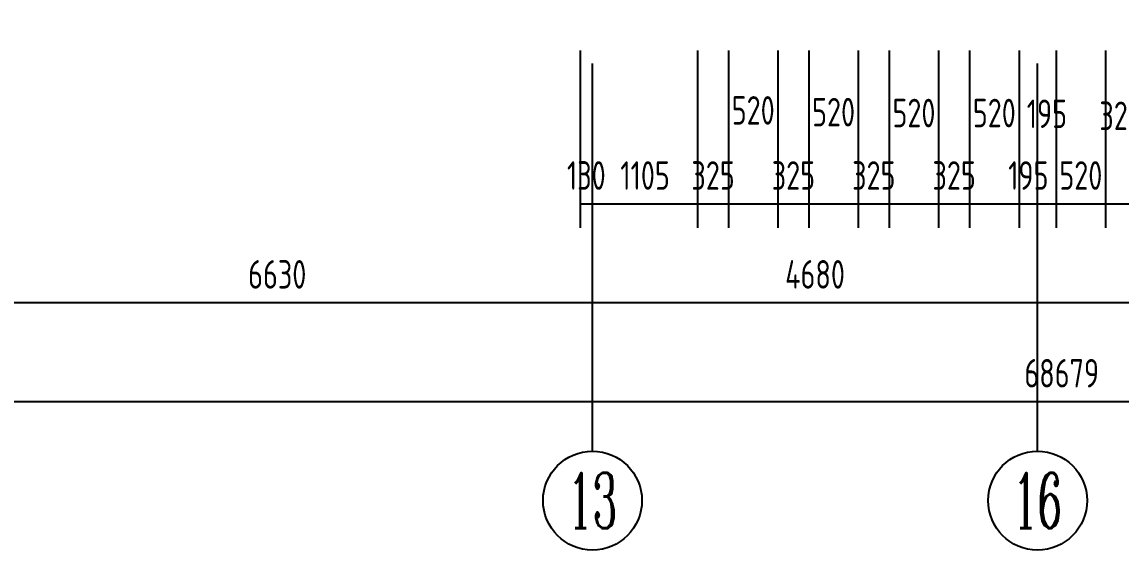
# Model space of a CAD drawing. Extents: x -726032 to 135930, y -151624 to 587044.
# Drawn here: x -361296 to -349739, y 401742 to 407297 of the extents above; entities that cross this region are included whole.
import ezdxf
from ezdxf.enums import TextEntityAlignment as Align

# ---------------------------------------------------------------- set-up
doc = ezdxf.new("R2010")
doc.units = 0
doc.header["$LTSCALE"] = 1000
doc.header["$MEASUREMENT"] = 0
doc.layers.get('0').update_dxf_attribs({"linetype": 'CONTINUOUS'})
doc.layers.get('DEFPOINTS').update_dxf_attribs({"color": 1, "linetype": 'CONTINUOUS'})
for name, color, linetype in [('AXIS', 245, 'CONTINUOUS'), ('AXIS_TEXT', 7, 'CONTINUOUS'), ('PUB_DIM', 245, 'CONTINUOUS')]:
    doc.layers.add(name, color=color, linetype=linetype)
doc.styles.add('COMPLEX', font='COMPLEX')
doc.styles.add('DIM_FONT', font='isocp.shx', dxfattribs={"width": 0.8})
doc.dimstyles.new('AXIS', dxfattribs={"dimtxt": 300, "dimasz": 1, "dimexe": 250, "dimexo": 300, "dimgap": 150, "dimtad": 1, "dimdec": 0, "dimzin": 0, "dimdsep": 46, "dimtxsty": 'DIM_FONT', "dimcen": 0.09, "dimse1": 1, "dimse2": 1, "dimclrt": 142, "dimadec": 0, "dimazin": 0, "dimtfac": 1, "dimtdec": 0, "dimtix": 1, "dimtmove": 2, "dimatfit": 3, "dimfxl": 1, "dimtolj": 1, "dimtzin": 0, "dimarcsym": 0})
doc.dimstyles.new('DIMA', dxfattribs={"dimtxt": 300, "dimasz": 1, "dimexe": 250, "dimexo": 300, "dimgap": 150, "dimtad": 1, "dimdec": 0, "dimzin": 0, "dimdsep": 46, "dimtxsty": 'DIM_FONT', "dimcen": 0.09, "dimse1": 1, "dimclrt": 142, "dimadec": 0, "dimazin": 0, "dimtfac": 1, "dimtdec": 0, "dimtix": 1, "dimtmove": 2, "dimatfit": 3, "dimfxl": 1, "dimtolj": 1, "dimtzin": 0, "dimarcsym": 0})
doc.dimstyles.new('DIMB', dxfattribs={"dimtxt": 300, "dimasz": 1, "dimexe": 250, "dimexo": 300, "dimgap": 150, "dimtad": 1, "dimdec": 0, "dimzin": 0, "dimdsep": 46, "dimtxsty": 'DIM_FONT', "dimcen": 0.09, "dimse2": 1, "dimclrt": 142, "dimadec": 0, "dimazin": 0, "dimtfac": 1, "dimtdec": 0, "dimtix": 1, "dimtmove": 2, "dimatfit": 3, "dimfxl": 1, "dimtolj": 1, "dimtzin": 0, "dimarcsym": 0})
doc.dimstyles.new('DIMN', dxfattribs={"dimtxt": 300, "dimasz": 1, "dimexe": 250, "dimexo": 300, "dimgap": 150, "dimtad": 1, "dimdec": 0, "dimzin": 0, "dimdsep": 46, "dimtxsty": 'DIM_FONT', "dimcen": 0.09, "dimclrt": 142, "dimadec": 0, "dimazin": 0, "dimtfac": 1, "dimtdec": 0, "dimtix": 1, "dimtmove": 2, "dimatfit": 3, "dimfxl": 1, "dimtolj": 1, "dimtzin": 0, "dimarcsym": 0})

# ---------------------------------------------------------------- blocks, each defined once
blk = doc.blocks.new('*D129')
at = {"layer": 'AXIS', "color": 0, "lineweight": -2, "transparency": 16777216}
for p, q in [((-384703, 406560), (-384703, 403052)), ((-316024, 406560), (-316024, 403052)), ((-316025, 403302), (-384702, 403302))]:
    blk.add_line(p, q, dxfattribs=at)
at = {"layer": 'AXIS', "color": 0, "transparency": 16777216}
for points in [[(-384702, 403302), (-384702, 403302), (-384703, 403302)], [(-316025, 403302), (-316025, 403302), (-316024, 403302)]]:
    blk.add_solid(points, dxfattribs=at)
at = {"layer": 'DEFPOINTS', "color": 0, "transparency": 16777216}
for p in [(-384703, 406860), (-316024, 406860), (-384703, 403302)]:
    blk.add_point(p, dxfattribs=at)
at = {"layer": 'AXIS', "color": 142, "transparency": 16777216, "insert": (-350363, 403602), "char_height": 300, "attachment_point": 5, "style": 'DIM_FONT'}
blk.add_mtext('\\A1;68679', dxfattribs=at)
blk = doc.blocks.new('*D3015')
at = {"layer": 'AXIS', "color": 0, "lineweight": -2, "transparency": 16777216}
blk.add_line((-345938, 404342), (-350616, 404342), dxfattribs=at)
at = {"layer": 'AXIS', "color": 0, "transparency": 16777216}
for points in [[(-350616, 404342), (-350616, 404342), (-350617, 404342)], [(-345938, 404342), (-345938, 404342), (-345937, 404342)]]:
    blk.add_solid(points, dxfattribs=at)
at = {"layer": 'DEFPOINTS', "color": 0, "transparency": 16777216}
for p in [(-350617, 406860), (-345937, 406860), (-350617, 404342)]:
    blk.add_point(p, dxfattribs=at)
at = {"layer": 'AXIS', "color": 142, "transparency": 16777216, "insert": (-348277, 404642), "char_height": 300, "attachment_point": 5, "style": 'DIM_FONT'}
blk.add_mtext('\\A1;4680', dxfattribs=at)
blk = doc.blocks.new('*D3016')
at = {"layer": 'AXIS', "color": 0, "lineweight": -2, "transparency": 16777216}
blk.add_line((-355298, 404342), (-361926, 404342), dxfattribs=at)
at = {"layer": 'AXIS', "color": 0, "transparency": 16777216}
for points in [[(-361926, 404342), (-361926, 404342), (-361927, 404342)], [(-355298, 404342), (-355298, 404342), (-355297, 404342)]]:
    blk.add_solid(points, dxfattribs=at)
at = {"layer": 'DEFPOINTS', "color": 0, "transparency": 16777216}
for p in [(-361927, 406860), (-355297, 406860), (-361927, 404342)]:
    blk.add_point(p, dxfattribs=at)
at = {"layer": 'AXIS', "color": 142, "transparency": 16777216, "insert": (-358612, 404642), "char_height": 300, "attachment_point": 5, "style": 'DIM_FONT'}
blk.add_mtext('\\A1;6630', dxfattribs=at)
blk = doc.blocks.new('*D204')
at = {"layer": 'DEFPOINTS', "color": 0, "transparency": 16777216}
for p in [(-349902, 407297), (-349577, 407297), (-349902, 405382)]:
    blk.add_point(p, dxfattribs=at)
at = {"layer": 'PUB_DIM', "color": 0, "lineweight": -2, "transparency": 16777216}
for p, q in [((-349902, 406997), (-349902, 405132)), ((-349577, 406997), (-349577, 405132)), ((-349578, 405382), (-349901, 405382))]:
    blk.add_line(p, q, dxfattribs=at)
at = {"layer": 'PUB_DIM', "color": 0, "transparency": 16777216}
for points in [[(-349901, 405382), (-349901, 405382), (-349902, 405382)], [(-349578, 405382), (-349578, 405382), (-349577, 405382)]]:
    blk.add_solid(points, dxfattribs=at)
at = {"layer": 'PUB_DIM', "color": 142, "transparency": 16777216, "insert": (-349739, 406310), "char_height": 300, "attachment_point": 5, "style": 'DIM_FONT'}
blk.add_mtext('\\A1;325', dxfattribs=at)
blk = doc.blocks.new('*D3496')
at = {"layer": 'DEFPOINTS', "color": 0, "transparency": 16777216}
for p in [(-350617, 407297), (-350422, 407297), (-350617, 405382)]:
    blk.add_point(p, dxfattribs=at)
at = {"layer": 'PUB_DIM', "color": 0, "lineweight": -2, "transparency": 16777216}
for p, q in [((-350422, 406997), (-350422, 405132)), ((-350618, 405382), (-350619, 405382)), ((-350422, 405382), (-350617, 405382)), ((-350421, 405382), (-350420, 405382))]:
    blk.add_line(p, q, dxfattribs=at)
at = {"layer": 'PUB_DIM', "color": 0, "transparency": 16777216}
for points in [[(-350618, 405382), (-350618, 405382), (-350617, 405382)], [(-350421, 405382), (-350421, 405382), (-350422, 405382)]]:
    blk.add_solid(points, dxfattribs=at)
at = {"layer": 'PUB_DIM', "color": 142, "transparency": 16777216, "insert": (-350519, 406331), "char_height": 300, "attachment_point": 5, "style": 'DIM_FONT'}
blk.add_mtext('\\A1;195', dxfattribs=at)
blk = doc.blocks.new('*D205')
at = {"layer": 'DEFPOINTS', "color": 0, "transparency": 16777216}
for p in [(-350422, 407297), (-349902, 407297), (-350422, 405382)]:
    blk.add_point(p, dxfattribs=at)
at = {"layer": 'PUB_DIM', "color": 0, "lineweight": -2, "transparency": 16777216}
for p, q in [((-350422, 406997), (-350422, 405132)), ((-349902, 406997), (-349902, 405132)), ((-350423, 405382), (-350424, 405382)), ((-349902, 405382), (-350422, 405382)), ((-349901, 405382), (-349900, 405382))]:
    blk.add_line(p, q, dxfattribs=at)
at = {"layer": 'PUB_DIM', "color": 0, "transparency": 16777216}
for points in [[(-350423, 405382), (-350423, 405382), (-350422, 405382)], [(-349901, 405382), (-349901, 405382), (-349902, 405382)]]:
    blk.add_solid(points, dxfattribs=at)
at = {"layer": 'PUB_DIM', "color": 142, "transparency": 16777216, "insert": (-350162, 405682), "char_height": 300, "attachment_point": 5, "style": 'DIM_FONT'}
blk.add_mtext('\\A1;520', dxfattribs=at)
blk = doc.blocks.new('*D206')
at = {"layer": 'DEFPOINTS', "color": 0, "transparency": 16777216}
for p in [(-351332, 407297), (-350812, 407297), (-351332, 405382)]:
    blk.add_point(p, dxfattribs=at)
at = {"layer": 'PUB_DIM', "color": 0, "lineweight": -2, "transparency": 16777216}
for p, q in [((-351332, 406997), (-351332, 405132)), ((-350812, 406997), (-350812, 405132)), ((-350813, 405382), (-351331, 405382))]:
    blk.add_line(p, q, dxfattribs=at)
at = {"layer": 'PUB_DIM', "color": 0, "transparency": 16777216}
for points in [[(-351331, 405382), (-351331, 405382), (-351332, 405382)], [(-350813, 405382), (-350813, 405382), (-350812, 405382)]]:
    blk.add_solid(points, dxfattribs=at)
at = {"layer": 'PUB_DIM', "color": 142, "transparency": 16777216, "insert": (-351072, 406339), "char_height": 300, "attachment_point": 5, "style": 'DIM_FONT'}
blk.add_mtext('\\A1;520', dxfattribs=at)
blk = doc.blocks.new('*D207')
at = {"layer": 'DEFPOINTS', "color": 0, "transparency": 16777216}
for p in [(-351657, 407297), (-351332, 407297), (-351657, 405382)]:
    blk.add_point(p, dxfattribs=at)
at = {"layer": 'PUB_DIM', "color": 0, "lineweight": -2, "transparency": 16777216}
for p, q in [((-351657, 406997), (-351657, 405132)), ((-351332, 406997), (-351332, 405132)), ((-351658, 405382), (-351659, 405382)), ((-351332, 405382), (-351657, 405382)), ((-351331, 405382), (-351330, 405382))]:
    blk.add_line(p, q, dxfattribs=at)
at = {"layer": 'PUB_DIM', "color": 0, "transparency": 16777216}
for points in [[(-351658, 405382), (-351658, 405382), (-351657, 405382)], [(-351331, 405382), (-351331, 405382), (-351332, 405382)]]:
    blk.add_solid(points, dxfattribs=at)
at = {"layer": 'PUB_DIM', "color": 142, "transparency": 16777216, "insert": (-351494, 405682), "char_height": 300, "attachment_point": 5, "style": 'DIM_FONT'}
blk.add_mtext('\\A1;325', dxfattribs=at)
blk = doc.blocks.new('*D1599')
at = {"layer": 'DEFPOINTS', "color": 0, "transparency": 16777216}
for p in [(-350812, 407297), (-350617, 407297), (-350812, 405382)]:
    blk.add_point(p, dxfattribs=at)
at = {"layer": 'PUB_DIM', "color": 0, "lineweight": -2, "transparency": 16777216}
for p, q in [((-350812, 406997), (-350812, 405132)), ((-350813, 405382), (-350814, 405382)), ((-350617, 405382), (-350812, 405382)), ((-350616, 405382), (-350615, 405382))]:
    blk.add_line(p, q, dxfattribs=at)
at = {"layer": 'PUB_DIM', "color": 0, "transparency": 16777216}
for points in [[(-350813, 405382), (-350813, 405382), (-350812, 405382)], [(-350616, 405382), (-350616, 405382), (-350617, 405382)]]:
    blk.add_solid(points, dxfattribs=at)
at = {"layer": 'PUB_DIM', "color": 142, "transparency": 16777216, "insert": (-350714, 405682), "char_height": 300, "attachment_point": 5, "style": 'DIM_FONT'}
blk.add_mtext('\\A1;195', dxfattribs=at)
blk = doc.blocks.new('_AXISO')
blk.add_circle((0, 0), 0.5)
at = {"layer": 'AXIS_TEXT', "style": 'COMPLEX', "width": 1.041667}
blk.add_attdef('A', text='', height=0.56, dxfattribs=at).set_placement((-0.25, -0.28), (0.25, -0.28), align=Align.FIT)
blk = doc.blocks.new('*D213')
at = {"layer": 'DEFPOINTS', "color": 0, "transparency": 16777216}
for p in [(-353022, 407297), (-352502, 407297), (-353022, 405382)]:
    blk.add_point(p, dxfattribs=at)
at = {"layer": 'PUB_DIM', "color": 0, "lineweight": -2, "transparency": 16777216}
for p, q in [((-353022, 406997), (-353022, 405132)), ((-352502, 406997), (-352502, 405132)), ((-352503, 405382), (-353021, 405382))]:
    blk.add_line(p, q, dxfattribs=at)
at = {"layer": 'PUB_DIM', "color": 0, "transparency": 16777216}
for points in [[(-353021, 405382), (-353021, 405382), (-353022, 405382)], [(-352503, 405382), (-352503, 405382), (-352502, 405382)]]:
    blk.add_solid(points, dxfattribs=at)
at = {"layer": 'PUB_DIM', "color": 142, "transparency": 16777216, "insert": (-352762, 406348), "char_height": 300, "attachment_point": 5, "style": 'DIM_FONT'}
blk.add_mtext('\\A1;520', dxfattribs=at)
blk = doc.blocks.new('*D214')
at = {"layer": 'DEFPOINTS', "color": 0, "transparency": 16777216}
for p in [(-353867, 407297), (-353347, 407297), (-353867, 405382)]:
    blk.add_point(p, dxfattribs=at)
at = {"layer": 'PUB_DIM', "color": 0, "lineweight": -2, "transparency": 16777216}
for p, q in [((-353867, 406997), (-353867, 405132)), ((-353347, 406997), (-353347, 405132)), ((-353348, 405382), (-353866, 405382))]:
    blk.add_line(p, q, dxfattribs=at)
at = {"layer": 'PUB_DIM', "color": 0, "transparency": 16777216}
for points in [[(-353866, 405382), (-353866, 405382), (-353867, 405382)], [(-353348, 405382), (-353348, 405382), (-353347, 405382)]]:
    blk.add_solid(points, dxfattribs=at)
at = {"layer": 'PUB_DIM', "color": 142, "transparency": 16777216, "insert": (-353607, 406367), "char_height": 300, "attachment_point": 5, "style": 'DIM_FONT'}
blk.add_mtext('\\A1;520', dxfattribs=at)
blk = doc.blocks.new('*D1600')
at = {"layer": 'DEFPOINTS', "color": 0, "transparency": 16777216}
for p in [(-355427, 407297), (-355297, 407297), (-355427, 405382)]:
    blk.add_point(p, dxfattribs=at)
at = {"layer": 'PUB_DIM', "color": 0, "lineweight": -2, "transparency": 16777216}
for p, q in [((-355427, 406997), (-355427, 405132)), ((-355428, 405382), (-355429, 405382)), ((-355297, 405382), (-355427, 405382)), ((-355296, 405382), (-355295, 405382))]:
    blk.add_line(p, q, dxfattribs=at)
at = {"layer": 'PUB_DIM', "color": 0, "transparency": 16777216}
for points in [[(-355428, 405382), (-355428, 405382), (-355427, 405382)], [(-355296, 405382), (-355296, 405382), (-355297, 405382)]]:
    blk.add_solid(points, dxfattribs=at)
at = {"layer": 'PUB_DIM', "color": 142, "transparency": 16777216, "insert": (-355362, 405682), "char_height": 300, "attachment_point": 5, "style": 'DIM_FONT'}
blk.add_mtext('\\A1;130', dxfattribs=at)
blk = doc.blocks.new('*D3497')
at = {"layer": 'DEFPOINTS', "color": 0, "transparency": 16777216}
for p in [(-355297, 407297), (-354192, 407297), (-355297, 405382)]:
    blk.add_point(p, dxfattribs=at)
at = {"layer": 'PUB_DIM', "color": 0, "lineweight": -2, "transparency": 16777216}
for p, q in [((-354192, 406997), (-354192, 405132)), ((-354193, 405382), (-355296, 405382))]:
    blk.add_line(p, q, dxfattribs=at)
at = {"layer": 'PUB_DIM', "color": 0, "transparency": 16777216}
for points in [[(-355296, 405382), (-355296, 405382), (-355297, 405382)], [(-354193, 405382), (-354193, 405382), (-354192, 405382)]]:
    blk.add_solid(points, dxfattribs=at)
at = {"layer": 'PUB_DIM', "color": 142, "transparency": 16777216, "insert": (-354744, 405682), "char_height": 300, "attachment_point": 5, "style": 'DIM_FONT'}
blk.add_mtext('\\A1;1105', dxfattribs=at)
blk = doc.blocks.new('*D215')
at = {"layer": 'DEFPOINTS', "color": 0, "transparency": 16777216}
for p in [(-353347, 407297), (-353022, 407297), (-353347, 405382)]:
    blk.add_point(p, dxfattribs=at)
at = {"layer": 'PUB_DIM', "color": 0, "lineweight": -2, "transparency": 16777216}
for p, q in [((-353347, 406997), (-353347, 405132)), ((-353022, 406997), (-353022, 405132)), ((-353348, 405382), (-353349, 405382)), ((-353022, 405382), (-353347, 405382)), ((-353021, 405382), (-353020, 405382))]:
    blk.add_line(p, q, dxfattribs=at)
at = {"layer": 'PUB_DIM', "color": 0, "transparency": 16777216}
for points in [[(-353348, 405382), (-353348, 405382), (-353347, 405382)], [(-353021, 405382), (-353021, 405382), (-353022, 405382)]]:
    blk.add_solid(points, dxfattribs=at)
at = {"layer": 'PUB_DIM', "color": 142, "transparency": 16777216, "insert": (-353184, 405682), "char_height": 300, "attachment_point": 5, "style": 'DIM_FONT'}
blk.add_mtext('\\A1;325', dxfattribs=at)
blk = doc.blocks.new('*D216')
at = {"layer": 'DEFPOINTS', "color": 0, "transparency": 16777216}
for p in [(-354192, 407297), (-353867, 407297), (-354192, 405382)]:
    blk.add_point(p, dxfattribs=at)
at = {"layer": 'PUB_DIM', "color": 0, "lineweight": -2, "transparency": 16777216}
for p, q in [((-354192, 406997), (-354192, 405132)), ((-353867, 406997), (-353867, 405132)), ((-354193, 405382), (-354194, 405382)), ((-353867, 405382), (-354192, 405382)), ((-353866, 405382), (-353865, 405382))]:
    blk.add_line(p, q, dxfattribs=at)
at = {"layer": 'PUB_DIM', "color": 0, "transparency": 16777216}
for points in [[(-354193, 405382), (-354193, 405382), (-354192, 405382)], [(-353866, 405382), (-353866, 405382), (-353867, 405382)]]:
    blk.add_solid(points, dxfattribs=at)
at = {"layer": 'PUB_DIM', "color": 142, "transparency": 16777216, "insert": (-354029, 405682), "char_height": 300, "attachment_point": 5, "style": 'DIM_FONT'}
blk.add_mtext('\\A1;325', dxfattribs=at)
blk = doc.blocks.new('*D217')
at = {"layer": 'DEFPOINTS', "color": 0, "transparency": 16777216}
for p in [(-352502, 407297), (-352177, 407297), (-352502, 405382)]:
    blk.add_point(p, dxfattribs=at)
at = {"layer": 'PUB_DIM', "color": 0, "lineweight": -2, "transparency": 16777216}
for p, q in [((-352502, 406997), (-352502, 405132)), ((-352177, 406997), (-352177, 405132)), ((-352503, 405382), (-352504, 405382)), ((-352177, 405382), (-352502, 405382)), ((-352176, 405382), (-352175, 405382))]:
    blk.add_line(p, q, dxfattribs=at)
at = {"layer": 'PUB_DIM', "color": 0, "transparency": 16777216}
for points in [[(-352503, 405382), (-352503, 405382), (-352502, 405382)], [(-352176, 405382), (-352176, 405382), (-352177, 405382)]]:
    blk.add_solid(points, dxfattribs=at)
at = {"layer": 'PUB_DIM', "color": 142, "transparency": 16777216, "insert": (-352339, 405682), "char_height": 300, "attachment_point": 5, "style": 'DIM_FONT'}
blk.add_mtext('\\A1;325', dxfattribs=at)
blk = doc.blocks.new('*D3019')
at = {"layer": 'AXIS', "color": 0, "lineweight": -2, "transparency": 16777216}
blk.add_line((-350618, 404342), (-355296, 404342), dxfattribs=at)
at = {"layer": 'AXIS', "color": 0, "transparency": 16777216}
for points in [[(-355296, 404342), (-355296, 404342), (-355297, 404342)], [(-350618, 404342), (-350618, 404342), (-350617, 404342)]]:
    blk.add_solid(points, dxfattribs=at)
at = {"layer": 'DEFPOINTS', "color": 0, "transparency": 16777216}
for p in [(-355297, 406860), (-350617, 406860), (-355297, 404342)]:
    blk.add_point(p, dxfattribs=at)
at = {"layer": 'AXIS', "color": 142, "transparency": 16777216, "insert": (-352957, 404642), "char_height": 300, "attachment_point": 5, "style": 'DIM_FONT'}
blk.add_mtext('\\A1;4680', dxfattribs=at)
blk = doc.blocks.new('*D224')
at = {"layer": 'DEFPOINTS', "color": 0, "transparency": 16777216}
for p in [(-352177, 407297), (-351657, 407297), (-352177, 405382)]:
    blk.add_point(p, dxfattribs=at)
at = {"layer": 'PUB_DIM', "color": 0, "lineweight": -2, "transparency": 16777216}
for p, q in [((-352177, 406997), (-352177, 405132)), ((-351657, 406997), (-351657, 405132)), ((-351658, 405382), (-352176, 405382))]:
    blk.add_line(p, q, dxfattribs=at)
at = {"layer": 'PUB_DIM', "color": 0, "transparency": 16777216}
for points in [[(-352176, 405382), (-352176, 405382), (-352177, 405382)], [(-351658, 405382), (-351658, 405382), (-351657, 405382)]]:
    blk.add_solid(points, dxfattribs=at)
at = {"layer": 'PUB_DIM', "color": 142, "transparency": 16777216, "insert": (-351917, 406339), "char_height": 300, "attachment_point": 5, "style": 'DIM_FONT'}
blk.add_mtext('\\A1;520', dxfattribs=at)

msp = doc.modelspace()

# ---------------------------------------------------------------- linework, layer by layer
at = {"layer": 'AXIS'}
for p, q in [((-355296.9, 402782.3), (-355296.9, 406859.7)), ((-350616.9, 402782.3), (-350616.9, 406859.7))]:
    msp.add_line(p, q, dxfattribs=at)

# ---------------------------------------------------------------- block references
ref = msp.add_blockref('_AXISO', (-355296.9, 402262.3), dxfattribs=dict(at, xscale=1040, yscale=1040, zscale=1040))
ref.add_attrib('A', '13', dxfattribs={"layer": 'AXIS_TEXT', "height": 582.4, "style": 'COMPLEX', "width": 0.646552}).set_placement((-355556.9, 401971.1), (-355036.9, 401971.1), align=Align.FIT)
ref = msp.add_blockref('_AXISO', (-350616.9, 402262.3), dxfattribs=dict(at, xscale=1040, yscale=1040, zscale=1040))
ref.add_attrib('A', '16', dxfattribs={"layer": 'AXIS_TEXT', "height": 582.4, "style": 'COMPLEX', "width": 0.646552}).set_placement((-350876.9, 401971.1), (-350356.9, 401971.1), align=Align.FIT)

# ---------------------------------------------------------------- dimensions: what is measured, and where the dimension line sits
dim = msp.add_aligned_dim(p1=(-316023.9, 406859.7), p2=(-384702.9, 406859.7), distance=3557.4, dimstyle='DIMN', dxfattribs=at)
dim.commit()
dim.dimension.update_dxf_attribs({"geometry": '*D129', "text_midpoint": (-350363.4, 403602.3)})
for base, p1, p2, picture, middle in [((-361926.9, 404342.3), (-355296.9, 406859.7), (-361926.9, 406859.7), '*D3016', (-358611.9, 404642.3)), ((-355296.9, 404342.3), (-350616.9, 406859.7), (-355296.9, 406859.7), '*D3019', (-352956.9, 404642.3)), ((-350616.9, 404342.3), (-345936.9, 406859.7), (-350616.9, 406859.7), '*D3015', (-348276.9, 404642.3))]:
    dim = msp.add_linear_dim(base=base, p1=p1, p2=p2, dimstyle='AXIS', dxfattribs=at)
    dim.commit()
    dim.dimension.update_dxf_attribs({"geometry": picture, "text_midpoint": middle})
at = {"layer": 'PUB_DIM'}
for base, p1, p2, dimstyle, picture, middle in [((-355426.9, 405382.3), (-355296.9, 407296.8), (-355426.9, 407296.8), 'DIMA', '*D1600', (-355361.9, 405682.3)), ((-355296.9, 405382.3), (-354191.9, 407296.8), (-355296.9, 407296.8), 'DIMB', '*D3497', (-354744.4, 405682.3)), ((-354191.9, 405382.3), (-353866.9, 407296.8), (-354191.9, 407296.8), 'DIMN', '*D216', (-354029.4, 405682.3)), ((-353346.9, 405382.3), (-353021.9, 407296.8), (-353346.9, 407296.8), 'DIMN', '*D215', (-353184.4, 405682.3)), ((-352501.9, 405382.3), (-352176.9, 407296.8), (-352501.9, 407296.8), 'DIMN', '*D217', (-352339.4, 405682.3)), ((-351656.9, 405382.3), (-351331.9, 407296.8), (-351656.9, 407296.8), 'DIMN', '*D207', (-351494.4, 405682.3)), ((-350811.9, 405382.3), (-350616.9, 407296.8), (-350811.9, 407296.8), 'DIMA', '*D1599', (-350714.4, 405682.3)), ((-350421.9, 405382.3), (-349901.9, 407296.8), (-350421.9, 407296.8), 'DIMN', '*D205', (-350161.9, 405682.3))]:
    dim = msp.add_linear_dim(base=base, p1=p1, p2=p2, dimstyle=dimstyle, dxfattribs=at)
    dim.commit()
    dim.dimension.update_dxf_attribs({"geometry": picture, "text_midpoint": middle})
for base, p1, p2, dimstyle, picture, middle in [((-353866.9, 405382.3), (-353346.9, 407296.8), (-353866.9, 407296.8), 'DIMN', '*D214', (-353606.9, 406367.2)), ((-353021.9, 405382.3), (-352501.9, 407296.8), (-353021.9, 407296.8), 'DIMN', '*D213', (-352761.9, 406347.8)), ((-352176.9, 405382.3), (-351656.9, 407296.8), (-352176.9, 407296.8), 'DIMN', '*D224', (-351916.9, 406338.8)), ((-351331.9, 405382.3), (-350811.9, 407296.8), (-351331.9, 407296.8), 'DIMN', '*D206', (-351071.9, 406338.8)), ((-350616.9, 405382.3), (-350421.9, 407296.8), (-350616.9, 407296.8), 'DIMB', '*D3496', (-350519.4, 406331.4)), ((-349901.9, 405382.3), (-349576.9, 407296.8), (-349901.9, 407296.8), 'DIMN', '*D204', (-349739.4, 406309.9))]:
    dim = msp.add_linear_dim(base=base, p1=p1, p2=p2, dimstyle=dimstyle, dxfattribs=at)
    dim.commit()
    dim.dimension.update_dxf_attribs({"geometry": picture, "text_midpoint": middle, "dimtype": 160})

doc.saveas('drawing.dxf')
